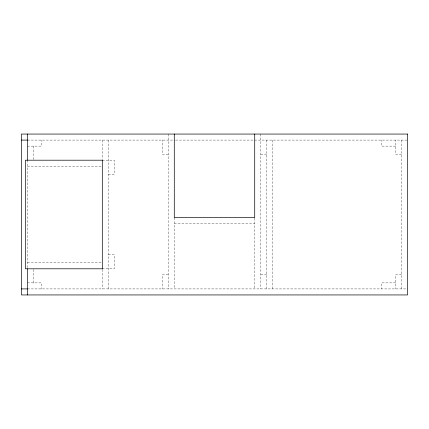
<?xml version="1.0" encoding="UTF-8"?>
<svg xmlns="http://www.w3.org/2000/svg" width="429" height="429" viewBox="0 0 429 429"><rect width="100%" height="100%" fill="white"/><g stroke="black" fill="none" stroke-linecap="round" stroke-linejoin="round"><path stroke-width="0.32" stroke-dasharray="2.15 1.61" d="M27.483 140.09L174.952 140.09M175.622 140.09L407.55 140.09M27.483 146.123L41.559 146.123L41.559 140.09M395.484 146.123L381.408 146.123L381.408 140.09M168.248 154.167L162.216 154.167L162.216 140.09M260.752 154.167L266.784 154.167M401.517 154.167L395.484 154.167L395.484 140.09M102.306 160.199L114.371 160.199L114.371 174.276L108.339 174.276M27.483 166.232L101.635 166.232M174.281 223.67L254.719 223.67M108.339 254.724L114.371 254.724L114.371 268.801L102.306 268.801M27.483 262.768L102.306 262.768M168.248 274.833L162.216 274.833L162.216 288.91M260.752 274.833L266.784 274.833M401.517 274.833L395.484 274.833L395.484 288.91M27.483 282.877L41.559 282.877L41.559 288.91M395.484 282.877L381.408 282.877L381.408 288.91M27.483 288.91L407.55 288.91M401.517 140.09L401.517 288.91M272.817 140.09L272.817 288.899M266.784 140.09L266.784 288.91M260.752 134.057L260.752 288.91M254.719 218.157L254.719 288.91M174.281 217.637L174.281 288.91M168.248 134.057L168.248 288.91M108.339 140.09L108.339 288.91M102.306 140.09L102.306 159.54M102.306 269.471L102.306 288.91M33.516 146.123L33.516 159.529M33.516 269.471L33.516 282.877M27.483 160.199L27.483 268.222"/><path stroke-width="0.64" d="M21.45 140.09L27.483 140.09M102.317 160.199L25.386 160.199L25.386 268.801L102.317 268.801M21.45 288.91L27.483 288.91M254.719 134.057L254.719 217.637L174.281 217.637L174.281 134.057M102.306 160.114L102.306 268.886M27.483 134.057L27.483 160.199M27.483 268.801L27.483 294.943M407.55 134.057L21.45 134.057L21.45 294.943L407.55 294.943L407.55 134.057"/></g></svg>
